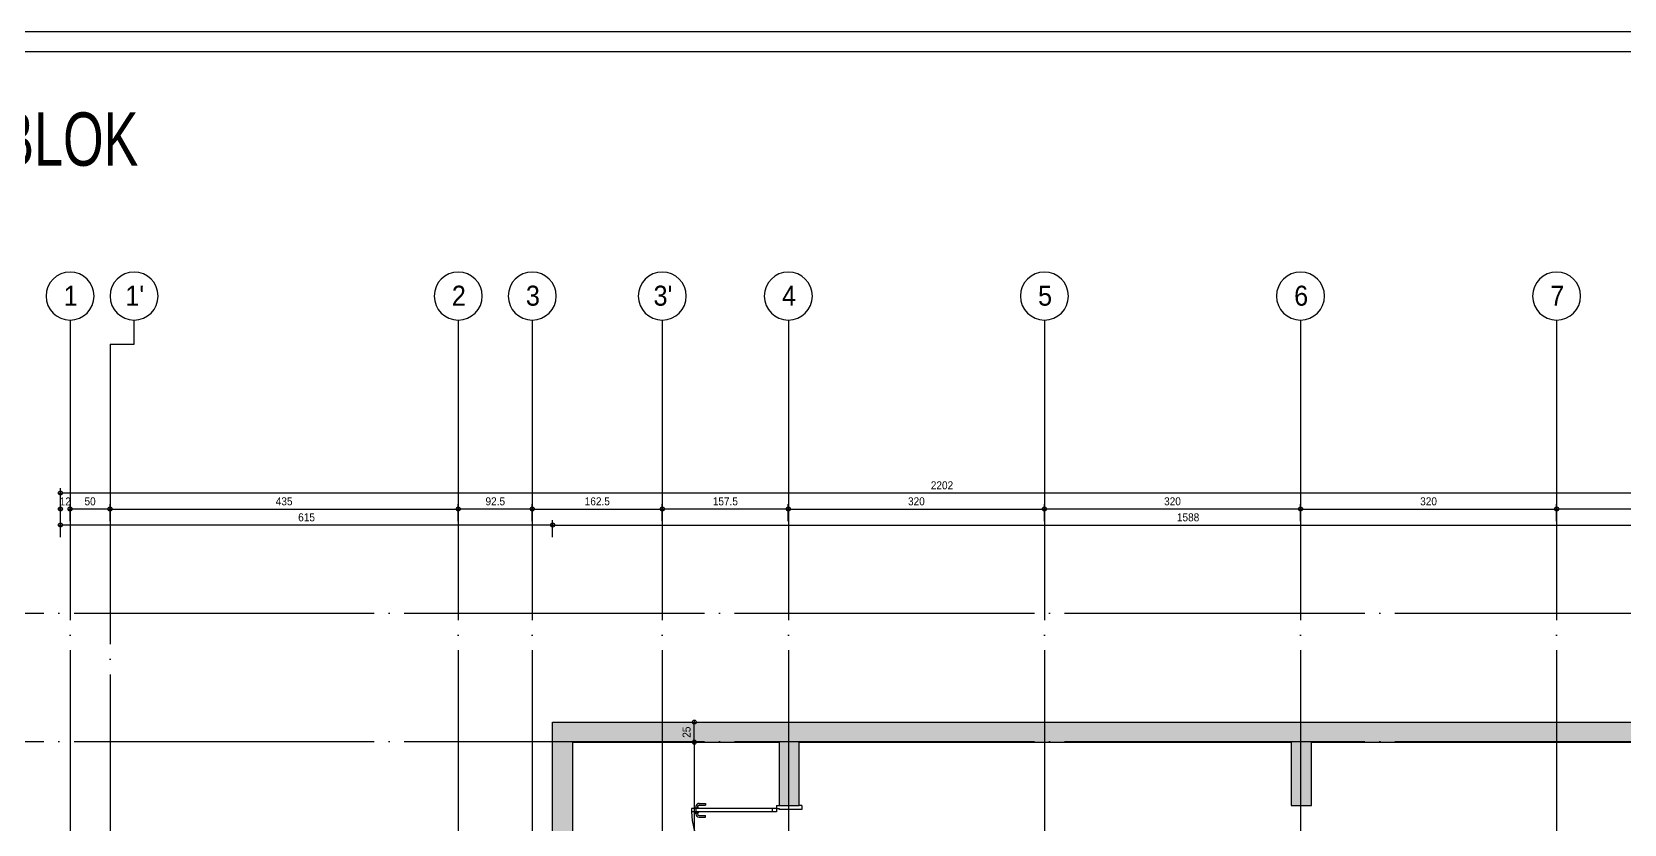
# Model space of a CAD drawing. Extents: x 460786 to 545292, y 30998 to 41694.
# Drawn here: x 462537 to 464527, y 40704 to 41694 of the extents above; entities that cross this region are included whole.
import ezdxf
from ezdxf.enums import TextEntityAlignment as Align

# ---------------------------------------------------------------- set-up
doc = ezdxf.new("R2010")
doc.units = 0
doc.header["$LTSCALE"] = 50
doc.header["$MEASUREMENT"] = 0
doc.header["$PDMODE"] = 35
doc.linetypes.add('DASHDOT', pattern=[5.5, 5, -0.25, 0, -0.25])
doc.layers.get('0').update_dxf_attribs({"linetype": 'CONTINUOUS'})
doc.layers.get('Defpoints').update_dxf_attribs({"linetype": 'CONTINUOUS'})
for name, color, linetype in [('A-Aks Balonu', 2, 'CONTINUOUS'), ('A-Aks Dikey', 12, 'DASHDOT'), ('A-Aks Yatay', 12, 'DASHDOT'), ('A-Betonarme', 6, 'CONTINUOUS'), ('A-Kapı', 2, 'CONTINUOUS'), ('A-Lejant', 23, 'CONTINUOUS'), ('A-Olcu DIS Yatay', 8, 'CONTINUOUS'), ('A-Olcu Ic Dikey', 8, 'CONTINUOUS'), ('A-Poz-Kapı', 4, 'CONTINUOUS'), ('A-Tarama 1', 9, 'CONTINUOUS'), ('A-Yazı 1', 200, 'CONTINUOUS')]:
    doc.layers.add(name, color=color, linetype=linetype)
doc.styles.get("Standard").update_dxf_attribs({"font": 'arial.ttf', "width": 0.9})
doc.dimstyles.new('EXIT', dxfattribs={"dimscale": 50, "dimtxt": 0.23, "dimasz": 0.03, "dimexe": 0.125, "dimexo": 0.5, "dimgap": 0.09, "dimtad": 1, "dimzin": 1, "dimdsep": 46, "dimtxsty": 'Standard', "dimblk": 'TICK', "dimcen": 0.2, "dimadec": 0, "dimazin": 0, "dimtfac": 1, "dimtix": 1, "dimtofl": 0, "dimtmove": 2, "dimatfit": 3, "dimldrblk": 'TICK', "dimfxl": 1, "dimtolj": 1, "dimtzin": 1, "dimarcsym": 0})

# ---------------------------------------------------------------- blocks, each defined once
blk = doc.blocks.new('aks')
blk.add_circle((-0.8, 38.6), 60)
at = {"width": 0.9}
blk.add_attdef('AKSNO', text='', height=50, dxfattribs=at).set_placement((-0.8, 38.6), align=Align.MIDDLE_CENTER)
blk = doc.blocks.new('kapı L 220p 25')
at = {"ltscale": 20}
for p, q in [((-2.5, 99.9), (-2.5, 91.9)), ((-0.5, 99.9), (-0.5, 91.9)), ((1.5, 103.9), (3.2, 103.9)), ((1.5, 101.9), (3.2, 101.9)), ((3.2, 105.4), (4, 105.4)), ((3.2, 105.4), (3.2, 100.4)), ((3.2, 100.4), (4, 100.4)), ((3.2, 100.4), (4, 100.4)), ((4, 109.4), (8.2, 109.4)), ((4, 3.5), (4, 109.4)), ((4, 104.2), (8.2, 104.2)), ((8.2, 3.5), (8.2, 109.4)), ((9, 105.4), (8.2, 105.4)), ((9, 100.4), (8.2, 100.4)), ((9, 105.4), (9, 100.4)), ((10.7, 103.9), (9, 103.9)), ((10.7, 101.9), (9, 101.9)), ((12.7, 99.9), (12.7, 91.9)), ((14.7, 99.9), (14.7, 91.9)), ((205.3, 99.9), (205.3, 91.9)), ((207.3, 99.9), (207.3, 91.9)), ((209.3, 103.9), (211, 103.9)), ((209.3, 101.9), (211, 101.9)), ((211, 105.4), (211.8, 105.4)), ((211, 105.4), (211, 100.4)), ((211, 100.4), (211.8, 100.4)), ((216, 109.4), (211.8, 109.4)), ((211.8, 3.5), (211.8, 109.4)), ((216, 104.2), (211.8, 104.2)), ((216, 3.5), (216, 109.4)), ((216.8, 105.4), (216, 105.4)), ((216.8, 100.4), (216, 100.4)), ((216.8, 100.4), (216, 100.4)), ((216.8, 105.4), (216.8, 100.4)), ((218.5, 103.9), (216.8, 103.9)), ((218.5, 101.9), (216.8, 101.9)), ((220.5, 99.9), (220.5, 91.9)), ((222.5, 99.9), (222.5, 91.9)), ((-2.5, 91.9), (-0.5, 91.9)), ((14.7, 91.9), (12.7, 91.9)), ((205.3, 91.9), (207.3, 91.9)), ((222.5, 91.9), (220.5, 91.9)), ((0, 3.5), (4, 3.5)), ((0, 3.5), (0, 0)), ((4, 8.7), (8.2, 8.7)), ((4, 3.5), (8.2, 3.5)), ((4, 3.5), (4, 0)), ((216, 8.7), (211.8, 8.7)), ((216, 3.5), (211.8, 3.5)), ((215, -28.5), (215, 0)), ((216, 0), (215, 0)), ((220, 3.5), (216, 3.5)), ((216, 3.5), (216, 0)), ((220, 3.5), (220, 0)), ((4, 0), (5, 0)), ((5, -28.5), (5, 0)), ((0, -28.5), (0, -25)), ((0, -28.5), (5, -28.5)), ((220, -28.5), (215, -28.5)), ((220, -28.5), (220, -25))]:
    blk.add_line(p, q, dxfattribs=at)
for centre, radius, start, end in [((1.5, 99.9), 4, 90, 180), ((1.5, 99.9), 2, 90, 180), ((10.7, 99.9), 4, 0, 90), ((10.7, 99.9), 2, 0, 90), ((209.3, 99.9), 4, 90, 180), ((209.3, 99.9), 2, 90, 180), ((218.5, 99.9), 4, 0, 90), ((218.5, 99.9), 2, 0, 90)]:
    blk.add_arc(centre, radius, start, end, dxfattribs=at)
for centre, start, end in [((4, 3.5), 0, 87.7292), ((216, 3.5), 92.2708, 180)]:
    blk.add_arc(centre, 106, start, end)
at = {"layer": 'A-Poz-Kapı', "width": 0.8}
blk.add_attdef('POZNO', (31, -22.6), '', height=12.5, rotation=90, dxfattribs=at)
blk = doc.blocks.new('TICK', base_point=(53.7, 38.1))
blk.add_line((55.4, 38.1), (52, 38.1))
blk.add_circle((53.7, 38.1), 1.67)
blk = doc.blocks.new('*D28')
at = {"layer": 'A-Olcu DIS Yatay', "color": 0, "lineweight": -2, "transparency": 16777216}
for p, q in [((462585.1, 41082.7), (462585.1, 41103.9)), ((462633.6, 41097.7), (462586.6, 41097.7)), ((462635.1, 41082.7), (462635.1, 41103.9))]:
    blk.add_line(p, q, dxfattribs=at)
at = {"layer": 'Defpoints', "color": 0, "transparency": 16777216}
for p in [(462585.1, 41097.7), (462585.1, 41057.7), (462635.1, 41057.7)]:
    blk.add_point(p, dxfattribs=at)
at = {"layer": 'A-Olcu DIS Yatay', "color": 0, "lineweight": -2, "transparency": 16777216, "xscale": 1.5, "yscale": 1.5, "zscale": 1.5}
for p, rotation in [((462585.1, 41097.7), 180.0000000000167), ((462635.1, 41097.7), 1.670663607455936e-11)]:
    blk.add_blockref('TICK', p, dxfattribs=dict(at, rotation=rotation))
at = {"layer": 'A-Olcu DIS Yatay', "color": 0, "transparency": 16777216, "insert": (462610.1, 41107.3), "char_height": 10, "attachment_point": 5}
blk.add_mtext('\\A1;50', dxfattribs=at)
blk = doc.blocks.new('*D29')
at = {"layer": 'A-Olcu DIS Yatay', "color": 0, "lineweight": -2, "transparency": 16777216}
for p, q in [((462635.1, 41082.7), (462635.1, 41103.9)), ((462636.6, 41097.7), (463068.6, 41097.7)), ((463070.1, 41082.7), (463070.1, 41103.9))]:
    blk.add_line(p, q, dxfattribs=at)
at = {"layer": 'Defpoints', "color": 0, "transparency": 16777216}
for p in [(463070.1, 41097.7), (462635.1, 41057.7), (463070.1, 41057.7)]:
    blk.add_point(p, dxfattribs=at)
at = {"layer": 'A-Olcu DIS Yatay', "color": 0, "lineweight": -2, "transparency": 16777216, "xscale": 1.5, "yscale": 1.5, "zscale": 1.5, "rotation": 180}
blk.add_blockref('TICK', (462635.1, 41097.7), dxfattribs=at)
at = {"layer": 'A-Olcu DIS Yatay', "color": 0, "lineweight": -2, "transparency": 16777216, "xscale": 1.5, "yscale": 1.5, "zscale": 1.5}
blk.add_blockref('TICK', (463070.1, 41097.7), dxfattribs=at)
at = {"layer": 'A-Olcu DIS Yatay', "color": 0, "transparency": 16777216, "insert": (462852.6, 41107.3), "char_height": 10, "attachment_point": 5}
blk.add_mtext('\\A1;435', dxfattribs=at)
blk = doc.blocks.new('*D30')
at = {"layer": 'A-Olcu DIS Yatay', "color": 0, "lineweight": -2, "transparency": 16777216}
for p, q in [((463070.1, 41082.7), (463070.1, 41103.9)), ((463161.1, 41097.7), (463071.6, 41097.7)), ((463162.6, 41082.7), (463162.6, 41103.9))]:
    blk.add_line(p, q, dxfattribs=at)
at = {"layer": 'Defpoints', "color": 0, "transparency": 16777216}
for p in [(463070.1, 41097.7), (463070.1, 41057.7), (463162.6, 41057.7)]:
    blk.add_point(p, dxfattribs=at)
at = {"layer": 'A-Olcu DIS Yatay', "color": 0, "lineweight": -2, "transparency": 16777216, "xscale": 1.5, "yscale": 1.5, "zscale": 1.5, "rotation": 180}
blk.add_blockref('TICK', (463070.1, 41097.7), dxfattribs=at)
at = {"layer": 'A-Olcu DIS Yatay', "color": 0, "lineweight": -2, "transparency": 16777216, "xscale": 1.5, "yscale": 1.5, "zscale": 1.5}
blk.add_blockref('TICK', (463162.6, 41097.7), dxfattribs=at)
at = {"layer": 'A-Olcu DIS Yatay', "color": 0, "transparency": 16777216, "insert": (463116.4, 41107.3), "char_height": 10, "attachment_point": 5}
blk.add_mtext('\\A1;92.5', dxfattribs=at)
blk = doc.blocks.new('*D31')
at = {"layer": 'A-Olcu DIS Yatay', "color": 0, "lineweight": -2, "transparency": 16777216}
for p, q in [((463162.6, 41082.7), (463162.6, 41103.9)), ((463164.1, 41097.7), (463323.6, 41097.7)), ((463325.1, 41082.7), (463325.1, 41103.9))]:
    blk.add_line(p, q, dxfattribs=at)
at = {"layer": 'Defpoints', "color": 0, "transparency": 16777216}
for p in [(463325.1, 41097.7), (463162.6, 41057.7), (463325.1, 41057.7)]:
    blk.add_point(p, dxfattribs=at)
at = {"layer": 'A-Olcu DIS Yatay', "color": 0, "lineweight": -2, "transparency": 16777216, "xscale": 1.5, "yscale": 1.5, "zscale": 1.5, "rotation": 180}
blk.add_blockref('TICK', (463162.6, 41097.7), dxfattribs=at)
at = {"layer": 'A-Olcu DIS Yatay', "color": 0, "lineweight": -2, "transparency": 16777216, "xscale": 1.5, "yscale": 1.5, "zscale": 1.5}
blk.add_blockref('TICK', (463325.1, 41097.7), dxfattribs=at)
at = {"layer": 'A-Olcu DIS Yatay', "color": 0, "transparency": 16777216, "insert": (463243.9, 41107.3), "char_height": 10, "attachment_point": 5}
blk.add_mtext('\\A1;162.5', dxfattribs=at)
blk = doc.blocks.new('*D32')
at = {"layer": 'A-Olcu DIS Yatay', "color": 0, "lineweight": -2, "transparency": 16777216}
for p, q in [((463325.1, 41082.7), (463325.1, 41103.9)), ((463481.1, 41097.7), (463326.6, 41097.7)), ((463482.6, 41082.7), (463482.6, 41103.9))]:
    blk.add_line(p, q, dxfattribs=at)
at = {"layer": 'Defpoints', "color": 0, "transparency": 16777216}
for p in [(463325.1, 41097.7), (463325.1, 41057.7), (463482.6, 41057.7)]:
    blk.add_point(p, dxfattribs=at)
at = {"layer": 'A-Olcu DIS Yatay', "color": 0, "lineweight": -2, "transparency": 16777216, "xscale": 1.5, "yscale": 1.5, "zscale": 1.5, "rotation": 180}
blk.add_blockref('TICK', (463325.1, 41097.7), dxfattribs=at)
at = {"layer": 'A-Olcu DIS Yatay', "color": 0, "lineweight": -2, "transparency": 16777216, "xscale": 1.5, "yscale": 1.5, "zscale": 1.5}
blk.add_blockref('TICK', (463482.6, 41097.7), dxfattribs=at)
at = {"layer": 'A-Olcu DIS Yatay', "color": 0, "transparency": 16777216, "insert": (463403.9, 41107.3), "char_height": 10, "attachment_point": 5}
blk.add_mtext('\\A1;157.5', dxfattribs=at)
blk = doc.blocks.new('*D33')
at = {"layer": 'A-Olcu DIS Yatay', "color": 0, "lineweight": -2, "transparency": 16777216}
for p, q in [((463482.6, 41082.7), (463482.6, 41103.9)), ((463484.1, 41097.7), (463801.1, 41097.7)), ((463802.6, 41082.7), (463802.6, 41103.9))]:
    blk.add_line(p, q, dxfattribs=at)
at = {"layer": 'Defpoints', "color": 0, "transparency": 16777216}
for p in [(463802.6, 41097.7), (463482.6, 41057.7), (463802.6, 41057.7)]:
    blk.add_point(p, dxfattribs=at)
at = {"layer": 'A-Olcu DIS Yatay', "color": 0, "lineweight": -2, "transparency": 16777216, "xscale": 1.5, "yscale": 1.5, "zscale": 1.5, "rotation": 180}
blk.add_blockref('TICK', (463482.6, 41097.7), dxfattribs=at)
at = {"layer": 'A-Olcu DIS Yatay', "color": 0, "lineweight": -2, "transparency": 16777216, "xscale": 1.5, "yscale": 1.5, "zscale": 1.5}
blk.add_blockref('TICK', (463802.6, 41097.7), dxfattribs=at)
at = {"layer": 'A-Olcu DIS Yatay', "color": 0, "transparency": 16777216, "insert": (463642.6, 41107.3), "char_height": 10, "attachment_point": 5}
blk.add_mtext('\\A1;320', dxfattribs=at)
blk = doc.blocks.new('*D34')
at = {"layer": 'A-Olcu DIS Yatay', "color": 0, "lineweight": -2, "transparency": 16777216}
for p, q in [((463802.6, 41082.7), (463802.6, 41103.9)), ((464121.1, 41097.7), (463804.1, 41097.7)), ((464122.6, 41082.7), (464122.6, 41103.9))]:
    blk.add_line(p, q, dxfattribs=at)
at = {"layer": 'Defpoints', "color": 0, "transparency": 16777216}
for p in [(463802.6, 41097.7), (463802.6, 41057.7), (464122.6, 41057.7)]:
    blk.add_point(p, dxfattribs=at)
at = {"layer": 'A-Olcu DIS Yatay', "color": 0, "lineweight": -2, "transparency": 16777216, "xscale": 1.5, "yscale": 1.5, "zscale": 1.5}
for p, rotation in [((463802.6, 41097.7), 180.0000000000013), ((464122.6, 41097.7), 1.358912982141192e-12)]:
    blk.add_blockref('TICK', p, dxfattribs=dict(at, rotation=rotation))
at = {"layer": 'A-Olcu DIS Yatay', "color": 0, "transparency": 16777216, "insert": (463962.6, 41107.3), "char_height": 10, "attachment_point": 5}
blk.add_mtext('\\A1;320', dxfattribs=at)
blk = doc.blocks.new('*D35')
at = {"layer": 'A-Olcu DIS Yatay', "color": 0, "lineweight": -2, "transparency": 16777216}
for p, q in [((464122.6, 41082.7), (464122.6, 41103.9)), ((464124.1, 41097.7), (464441.1, 41097.7)), ((464442.6, 41082.7), (464442.6, 41103.9))]:
    blk.add_line(p, q, dxfattribs=at)
at = {"layer": 'Defpoints', "color": 0, "transparency": 16777216}
for p in [(464442.6, 41097.7), (464122.6, 41057.7), (464442.6, 41057.7)]:
    blk.add_point(p, dxfattribs=at)
at = {"layer": 'A-Olcu DIS Yatay', "color": 0, "lineweight": -2, "transparency": 16777216, "xscale": 1.5, "yscale": 1.5, "zscale": 1.5, "rotation": 180}
blk.add_blockref('TICK', (464122.6, 41097.7), dxfattribs=at)
at = {"layer": 'A-Olcu DIS Yatay', "color": 0, "lineweight": -2, "transparency": 16777216, "xscale": 1.5, "yscale": 1.5, "zscale": 1.5}
blk.add_blockref('TICK', (464442.6, 41097.7), dxfattribs=at)
at = {"layer": 'A-Olcu DIS Yatay', "color": 0, "transparency": 16777216, "insert": (464282.6, 41107.3), "char_height": 10, "attachment_point": 5}
blk.add_mtext('\\A1;320', dxfattribs=at)
blk = doc.blocks.new('*D36')
at = {"layer": 'A-Olcu DIS Yatay', "color": 0, "lineweight": -2, "transparency": 16777216}
for p, q in [((464442.6, 41082.7), (464442.6, 41103.9)), ((464761.1, 41097.7), (464444.1, 41097.7)), ((464762.6, 41082.7), (464762.6, 41103.9))]:
    blk.add_line(p, q, dxfattribs=at)
at = {"layer": 'Defpoints', "color": 0, "transparency": 16777216}
for p in [(464442.6, 41097.7), (464442.6, 41057.7), (464762.6, 41057.7)]:
    blk.add_point(p, dxfattribs=at)
at = {"layer": 'A-Olcu DIS Yatay', "color": 0, "lineweight": -2, "transparency": 16777216, "xscale": 1.5, "yscale": 1.5, "zscale": 1.5}
for p, rotation in [((464442.6, 41097.7), 180.0000000000013), ((464762.6, 41097.7), 1.358912982141192e-12)]:
    blk.add_blockref('TICK', p, dxfattribs=dict(at, rotation=rotation))
at = {"layer": 'A-Olcu DIS Yatay', "color": 0, "transparency": 16777216, "insert": (464602.6, 41107.3), "char_height": 10, "attachment_point": 5}
blk.add_mtext('\\A1;320', dxfattribs=at)
blk = doc.blocks.new('*D38')
at = {"layer": 'A-Olcu DIS Yatay', "color": 0, "lineweight": -2, "transparency": 16777216}
for p, q in [((462573.1, 41062.7), (462573.1, 41083.9)), ((463186.6, 41077.7), (462574.6, 41077.7)), ((463188.1, 41062.7), (463188.1, 41083.9))]:
    blk.add_line(p, q, dxfattribs=at)
at = {"layer": 'Defpoints', "color": 0, "transparency": 16777216}
for p in [(462573.1, 41077.7), (462573.1, 41037.7), (463188.1, 41037.7)]:
    blk.add_point(p, dxfattribs=at)
at = {"layer": 'A-Olcu DIS Yatay', "color": 0, "lineweight": -2, "transparency": 16777216, "xscale": 1.5, "yscale": 1.5, "zscale": 1.5}
for p, rotation in [((462573.1, 41077.7), 179.9999999999993), ((463188.1, 41077.7), 359.9999999999994)]:
    blk.add_blockref('TICK', p, dxfattribs=dict(at, rotation=rotation))
at = {"layer": 'A-Olcu DIS Yatay', "color": 0, "transparency": 16777216, "insert": (462880.6, 41087.3), "char_height": 10, "attachment_point": 5}
blk.add_mtext('\\A1;615', dxfattribs=at)
blk = doc.blocks.new('*D39')
at = {"layer": 'A-Olcu DIS Yatay', "color": 0, "lineweight": -2, "transparency": 16777216}
for p, q in [((463188.1, 41062.7), (463188.1, 41083.9)), ((463189.6, 41077.7), (464774.6, 41077.7)), ((464776.1, 41062.7), (464776.1, 41083.9))]:
    blk.add_line(p, q, dxfattribs=at)
at = {"layer": 'Defpoints', "color": 0, "transparency": 16777216}
for p in [(464776.1, 41077.7), (463188.1, 41037.7), (464776.1, 41037.7)]:
    blk.add_point(p, dxfattribs=at)
at = {"layer": 'A-Olcu DIS Yatay', "color": 0, "lineweight": -2, "transparency": 16777216, "xscale": 1.5, "yscale": 1.5, "zscale": 1.5, "rotation": 180}
blk.add_blockref('TICK', (463188.1, 41077.7), dxfattribs=at)
at = {"layer": 'A-Olcu DIS Yatay', "color": 0, "lineweight": -2, "transparency": 16777216, "xscale": 1.5, "yscale": 1.5, "zscale": 1.5}
blk.add_blockref('TICK', (464776.1, 41077.7), dxfattribs=at)
at = {"layer": 'A-Olcu DIS Yatay', "color": 0, "transparency": 16777216, "insert": (463982.1, 41087.3), "char_height": 10, "attachment_point": 5}
blk.add_mtext('\\A1;1588', dxfattribs=at)
blk = doc.blocks.new('*D40')
at = {"layer": 'A-Olcu DIS Yatay', "color": 0, "lineweight": -2, "transparency": 16777216}
for p, q in [((462573.1, 41102.7), (462573.1, 41123.9)), ((464774.6, 41117.7), (462574.6, 41117.7)), ((464776.1, 41102.7), (464776.1, 41123.9))]:
    blk.add_line(p, q, dxfattribs=at)
at = {"layer": 'Defpoints', "color": 0, "transparency": 16777216}
for p in [(462573.1, 41117.7), (462573.1, 41077.7), (464776.1, 41077.7)]:
    blk.add_point(p, dxfattribs=at)
at = {"layer": 'A-Olcu DIS Yatay', "color": 0, "lineweight": -2, "transparency": 16777216, "xscale": 1.5, "yscale": 1.5, "zscale": 1.5}
for p, rotation in [((462573.1, 41117.7), 180.0000000000013), ((464776.1, 41117.7), 1.358912982141192e-12)]:
    blk.add_blockref('TICK', p, dxfattribs=dict(at, rotation=rotation))
at = {"layer": 'A-Olcu DIS Yatay', "color": 0, "transparency": 16777216, "insert": (463674.6, 41127.3), "char_height": 10, "attachment_point": 5}
blk.add_mtext('\\A1;{\\fArial TUR|b0|i0|c162|p34;2202}', dxfattribs=at)
blk = doc.blocks.new('*D41')
at = {"layer": 'A-Olcu DIS Yatay', "color": 0, "lineweight": -2, "transparency": 16777216}
for p, q in [((462571.6, 41097.7), (462570.1, 41097.7)), ((462573.1, 41082.7), (462573.1, 41103.9)), ((462585.1, 41082.7), (462585.1, 41103.9)), ((462586.6, 41097.7), (462588.1, 41097.7))]:
    blk.add_line(p, q, dxfattribs=at)
at = {"layer": 'Defpoints', "color": 0, "transparency": 16777216}
for p in [(462585.1, 41097.7), (462573.1, 41057.7), (462585.1, 41057.7)]:
    blk.add_point(p, dxfattribs=at)
at = {"layer": 'A-Olcu DIS Yatay', "color": 0, "lineweight": -2, "transparency": 16777216, "xscale": 1.5, "yscale": 1.5, "zscale": 1.5}
blk.add_blockref('TICK', (462573.1, 41097.7), dxfattribs=at)
at = {"layer": 'A-Olcu DIS Yatay', "color": 0, "lineweight": -2, "transparency": 16777216, "xscale": 1.5, "yscale": 1.5, "zscale": 1.5, "rotation": 180}
blk.add_blockref('TICK', (462585.1, 41097.7), dxfattribs=at)
at = {"layer": 'A-Olcu DIS Yatay', "color": 0, "transparency": 16777216, "insert": (462579.1, 41107.2), "char_height": 10, "attachment_point": 5}
blk.add_mtext('\\A1;12', dxfattribs=at)
blk = doc.blocks.new('*D669')
at = {"layer": 'A-Olcu Ic Dikey', "color": 0, "lineweight": -2, "transparency": 16777216}
for p, q in [((463350.1194, 40806.50245), (463371.3694, 40806.50245)), ((463365.1194, 40805.00245), (463365.1194, 40398.00245)), ((463350.1194, 40396.50245), (463371.3694, 40396.50245))]:
    blk.add_line(p, q, dxfattribs=at)
at = {"layer": 'Defpoints', "color": 0, "transparency": 16777216}
for p in [(463325.1194, 40806.50245), (463325.1194, 40396.50245), (463365.1194, 40396.50245)]:
    blk.add_point(p, dxfattribs=at)
at = {"layer": 'A-Olcu Ic Dikey', "color": 0, "lineweight": -2, "transparency": 16777216, "xscale": 1.5, "yscale": 1.5, "zscale": 1.5}
for p, rotation in [((463365.1194, 40806.50245), 90), ((463365.1194, 40396.50245), 270)]:
    blk.add_blockref('TICK', p, dxfattribs=dict(at, rotation=rotation))
at = {"layer": 'A-Olcu Ic Dikey', "color": 0, "transparency": 16777216, "insert": (463355.51367, 40601.50245), "char_height": 10, "attachment_point": 5, "rotation": 90}
blk.add_mtext('\\A1;410', dxfattribs=at)
blk = doc.blocks.new('*D670')
at = {"layer": 'A-Olcu Ic Dikey', "color": 0, "lineweight": -2, "transparency": 16777216}
for p, q in [((463350.1194, 40831.50245), (463371.3694, 40831.50245)), ((463365.1194, 40808.00245), (463365.1194, 40830.00245)), ((463350.1194, 40806.50245), (463371.3694, 40806.50245))]:
    blk.add_line(p, q, dxfattribs=at)
at = {"layer": 'Defpoints', "color": 0, "transparency": 16777216}
for p in [(463325.1194, 40831.50245), (463365.1194, 40831.50245), (463325.1194, 40806.50245)]:
    blk.add_point(p, dxfattribs=at)
at = {"layer": 'A-Olcu Ic Dikey', "color": 0, "lineweight": -2, "transparency": 16777216, "xscale": 1.5, "yscale": 1.5, "zscale": 1.5}
for p, rotation in [((463365.1194, 40831.50245), 90), ((463365.1194, 40806.50245), 270)]:
    blk.add_blockref('TICK', p, dxfattribs=dict(at, rotation=rotation))
at = {"layer": 'A-Olcu Ic Dikey', "color": 0, "transparency": 16777216, "insert": (463355.51367, 40819.00245), "char_height": 10, "attachment_point": 5, "rotation": 90}
blk.add_mtext('\\A1;25', dxfattribs=at)

msp = doc.modelspace()

# ---------------------------------------------------------------- hatches: boundary and pattern name
at = {"layer": 'A-Tarama 1'}
h = msp.add_hatch(dxfattribs=at)
h.set_pattern_fill('ANSI33', color=256, scale=30, angle=180, style=0)
h.set_pattern_definition([(225, (1801.536, 0), (5.30330086, -5.30330086), []), (225, (1796.2324, 6e-16), (5.30330086, -5.30330086), [3.75, -1.875])])
h.paths.add_polyline_path([(463188.12, 40474.5), (463213.12, 40474.5), (463213.12, 40499.5), (462573.12, 40499.5), (462573.12, 40154.5), (462623.12, 40154.5), (462623.12, 38899.5), (462573.12, 38899.5), (462573.12, 38554.5), (463151.12, 38554.5), (463151.12, 38074.5), (463496.12, 38074.5), (463496.12, 38222.5), (464776.12, 38222.5), (464776.12, 40831.5), (463188.12, 40831.5), (463188.12, 40624.5), (463213.12, 40624.5), (463213.12, 40806.5), (463471.12, 40806.5), (463471.12, 40727.5), (463496.12, 40727.5), (463496.12, 40806.5), (464111.12, 40806.5), (464111.12, 40727.5), (464136.12, 40727.5), (464136.12, 40806.5), (464751.12, 40806.5), (464751.12, 40026.5), (464736.12, 40026.5), (464736.12, 40011.5), (464586.12, 40011.5), (464586.12, 39986.5), (464751.12, 39986.5), (464751.12, 39686.5), (464736.12, 39686.5), (464736.12, 39646.5), (464751.12, 39646.5), (464751.12, 39066.5), (464586.12, 39066.5), (464586.12, 39041.5), (464736.12, 39041.5), (464736.12, 39026.5), (464751.12, 39026.5), (464751.12, 38247.5), (464135.12, 38247.5), (464135.12, 38322.5), (464110.12, 38322.5), (464110.12, 38247.5), (463496.12, 38247.5), (463496.12, 38322.5), (463471.12, 38322.5), (463471.12, 38099.5), (463176.12, 38099.5), (463176.12, 38579.5), (462598.12, 38579.5), (462598.12, 38874.5), (462648.12, 38874.5), (462648.12, 39195), (462723.12, 39195), (462723.12, 39220), (462648.12, 39220), (462648.12, 39835), (462723.12, 39835), (462723.12, 39860), (462648.12, 39860), (462648.12, 40179.5), (462598.12, 40179.5), (462598.12, 40474.5)])
h.paths.add_polyline_path([(463213.12, 40599.5), (463213.12, 40624.5), (462921.12, 40624.5), (462906.12, 40599.5)], flags=17)
h.paths.add_polyline_path([(463496.12, 40371.5), (463496.12, 40507.5), (463471.12, 40507.5), (463471.12, 40396.5), (463338.12, 40396.5), (463338.12, 40499.5), (463313.12, 40499.5), (463313.12, 40371.5)], flags=17)
h.paths.add_polyline_path([(463086.12, 39835), (463086.12, 39860), (462986.12, 39860), (462986.12, 39835)], flags=17)
h.paths.add_polyline_path([(463496.12, 39891.5), (463496.12, 40011.5), (463471.12, 40011.5), (463471.12, 39686.5), (463456.12, 39686.5), (463456.12, 39646.5), (463831.12, 39646.5), (463831.12, 39686.5), (463816.12, 39686.5), (463816.12, 40011.5), (463791.12, 40011.5), (463791.12, 39891.5)], flags=17)
h.paths.add_polyline_path([(463791.12, 39866.5), (463791.12, 39671.5), (463496.12, 39671.5), (463496.12, 39866.5)], flags=16)
h.paths.add_polyline_path([(463496.12, 39366.5), (463496.12, 39406.5), (463456.12, 39406.5), (463456.12, 39366.5)], flags=17)
h.paths.add_polyline_path([(462986.12, 39195), (463086.12, 39195), (463086.12, 39220), (462986.12, 39220)], flags=17)
h.paths.add_polyline_path([(463816.12, 39041.5), (463816.12, 39066.5), (463471.12, 39066.5), (463471.12, 39041.5)], flags=17)
h.paths.add_polyline_path([(463471.12, 38554.5), (463496.12, 38554.5), (463496.12, 38682.5), (463471.12, 38682.5)], flags=17)
h.paths.add_polyline_path([(464110.12, 38554.5), (464135.12, 38554.5), (464135.12, 38682.5), (464110.12, 38682.5)], flags=17)
h.paths.add_polyline_path([(464819.12, 38739), (464819.12, 38746.5), (464786.12, 38746.5), (464786.12, 38706.5), (464819.12, 38706.5), (464819.12, 38714), (464886.12, 38714), (464886.12, 38739)])
h.paths.add_polyline_path([(464819.12, 39059), (464819.12, 39066.5), (464811.12, 39066.5), (464811.12, 39666.5), (464819.12, 39666.5), (464819.12, 39706.5), (464811.12, 39706.5), (464811.12, 39847.5), (464786.12, 39847.5), (464786.12, 39706.5), (464786.12, 39666.5), (464786.12, 39066.5), (464786.12, 39026.5), (464819.12, 39026.5), (464819.12, 39034), (464886.12, 39034), (464886.12, 39059)])
h.paths.add_polyline_path([(464144.12, 39366.5), (464144.12, 39406.5), (464104.12, 39406.5), (464104.12, 39366.5)], flags=17)
h.paths.add_polyline_path([(463831.12, 39366.5), (463831.12, 39406.5), (463791.12, 39406.5), (463791.12, 39366.5)], flags=17)
h.paths.add_polyline_path([(464104.12, 39081.5), (464104.12, 39041.5), (464144.12, 39041.5), (464144.12, 39081.5)], flags=17)
h.paths.add_polyline_path([(464144.12, 39646.5), (464144.12, 39686.5), (464104.12, 39686.5), (464104.12, 39646.5)], flags=17)
h.paths.add_polyline_path([(464144.12, 40011.5), (464104.12, 40011.5), (464104.12, 39971.5), (464144.12, 39971.5)], flags=17)
h.paths.add_polyline_path([(464111.12, 40371.5), (464136.12, 40371.5), (464136.12, 40495.5), (464111.12, 40495.5)], flags=17)

# ---------------------------------------------------------------- linework, layer by layer
at = {"layer": 'A-Aks Dikey', "ltscale": 1.5}
for p, q in [((462585.12, 41333.83), (462585.12, 37667.36)), ((462665.12, 41303.83), (462665.12, 41333.83)), ((463070.12, 41333.83), (463070.12, 37667.36)), ((463070.12, 41333.83), (463070.12, 37667.36)), ((463162.62, 41333.83), (463162.62, 37667.36)), ((463325.12, 41333.83), (463325.12, 37667.36)), ((463482.62, 41333.83), (463482.62, 37667.36)), ((463802.62, 41333.83), (463802.62, 37667.36)), ((464122.62, 41333.83), (464122.62, 37667.36)), ((464442.62, 41333.83), (464442.62, 37667.36)), ((462635.12, 41303.83), (462635.12, 37697.36)), ((462635.12, 41303.83), (462665.12, 41303.83))]:
    msp.add_line(p, q, dxfattribs=at)
at = {"layer": 'A-Aks Yatay', "ltscale": 1.5}
for p, q in [((462177.44, 40967.5), (465186.84, 40967.5)), ((462177.44, 40807.5), (465186.84, 40807.5))]:
    msp.add_line(p, q, dxfattribs=at)
at = {"layer": 'A-Betonarme'}
for p, q in [((463188.12, 40624.5), (463188.12, 40831.5)), ((463188.12, 40831.5), (464776.12, 40831.5)), ((463213.12, 40624.5), (463213.12, 40806.5)), ((463213.12, 40806.5), (463471.12, 40806.5)), ((463471.12, 40806.5), (463471.12, 40727.5)), ((463496.12, 40727.5), (463496.12, 40806.5)), ((463496.12, 40806.5), (464111.12, 40806.5)), ((464111.12, 40806.5), (464111.12, 40727.5)), ((464136.12, 40727.5), (464136.12, 40806.5)), ((464136.12, 40806.5), (464751.12, 40806.5)), ((463471.12, 40727.5), (463496.12, 40727.5)), ((464111.12, 40727.5), (464136.12, 40727.5))]:
    msp.add_line(p, q, dxfattribs=at)
at = {"layer": 'A-Lejant'}
msp.add_lwpolyline([(460786.15, 41693.81), (460786.15, 37193.81), (545291.84, 37193.81), (545291.84, 41693.81), (460786.15, 41693.81)], dxfattribs=at)
msp.add_lwpolyline([(460811.15, 41668.81), (460811.15, 37218.81), (545266.84, 37218.81), (545266.84, 41668.81)], close=True, dxfattribs=at)

# ---------------------------------------------------------------- block references
at = {"layer": 'A-Aks Balonu'}
ref = msp.add_blockref('aks', (462584.7, 41344.51), dxfattribs=dict(at, xscale=-0.5, yscale=0.5, zscale=0.5))
ref.add_attrib('AKSNO', '1', dxfattribs={"layer": '0', "height": 25, "width": 0.9}).set_placement((462585.92, 41364.26), align=Align.MIDDLE_CENTER)
ref = msp.add_blockref('aks', (462664.7, 41344.51), dxfattribs=dict(at, xscale=-0.5, yscale=0.5, zscale=0.5))
ref.add_attrib('AKSNO', "1'", dxfattribs={"layer": '0', "height": 25, "width": 0.9}).set_placement((462665.92, 41364.26), align=Align.MIDDLE_CENTER)
ref = msp.add_blockref('aks', (463069.7, 41344.51), dxfattribs=dict(at, xscale=-0.5, yscale=0.5, zscale=0.5))
ref.add_attrib('AKSNO', '2', dxfattribs={"layer": '0', "height": 25, "width": 0.9}).set_placement((463070.92, 41364.26), align=Align.MIDDLE_CENTER)
ref = msp.add_blockref('aks', (463162.2, 41344.51), dxfattribs=dict(at, xscale=-0.5, yscale=0.5, zscale=0.5))
ref.add_attrib('AKSNO', '3', dxfattribs={"layer": '0', "height": 25, "width": 0.9}).set_placement((463163.42, 41364.26), align=Align.MIDDLE_CENTER)
ref = msp.add_blockref('aks', (463324.7, 41344.51), dxfattribs=dict(at, xscale=-0.5, yscale=0.5, zscale=0.5))
ref.add_attrib('AKSNO', "3'", dxfattribs={"layer": '0', "height": 25, "width": 0.9}).set_placement((463325.92, 41364.26), align=Align.MIDDLE_CENTER)
ref = msp.add_blockref('aks', (463482.2, 41344.51), dxfattribs=dict(at, xscale=-0.5, yscale=0.5, zscale=0.5))
ref.add_attrib('AKSNO', '4', dxfattribs={"layer": '0', "height": 25, "width": 0.9}).set_placement((463483.42, 41364.26), align=Align.MIDDLE_CENTER)
ref = msp.add_blockref('aks', (463802.2, 41344.51), dxfattribs=dict(at, xscale=-0.5, yscale=0.5, zscale=0.5))
ref.add_attrib('AKSNO', '5', dxfattribs={"layer": '0', "height": 25, "width": 0.9}).set_placement((463803.42, 41364.26), align=Align.MIDDLE_CENTER)
ref = msp.add_blockref('aks', (464122.2, 41344.51), dxfattribs=dict(at, xscale=-0.5, yscale=0.5, zscale=0.5))
ref.add_attrib('AKSNO', '6', dxfattribs={"layer": '0', "height": 25, "width": 0.9}).set_placement((464123.42, 41364.26), align=Align.MIDDLE_CENTER)
ref = msp.add_blockref('aks', (464442.2, 41344.51), dxfattribs=dict(at, xscale=-0.5, yscale=0.5, zscale=0.5))
ref.add_attrib('AKSNO', '7', dxfattribs={"layer": '0', "height": 25, "width": 0.9}).set_placement((464443.42, 41364.26), align=Align.MIDDLE_CENTER)
at = {"layer": 'A-Kapı'}
ref = msp.add_blockref('kapı L 220p 25', (463471.12, 40507.5), dxfattribs=dict(at, rotation=90))
ref.add_attrib('POZNO', 'AK3 220/220', (463493.73, 40530.86), dxfattribs={"layer": 'A-Poz-Kapı', "height": 12.5, "rotation": 180, "width": 0.8})

# ---------------------------------------------------------------- texts
at = {"layer": 'A-Yazı 1', "width": 0.7}
msp.add_text('A BLOK', height=66.667, dxfattribs=at).set_placement((462435.01, 41526.52))

# ---------------------------------------------------------------- dimensions: what is measured, and where the dimension line sits
at = {"layer": 'A-Olcu DIS Yatay'}
dim = msp.add_aligned_dim(p1=(464776.12, 41077.68), p2=(462573.12, 41077.68), distance=-40, text='{\\fArial TUR|b0|i0|c162|p34;2202}', dimstyle='EXIT', override={"dimtxt": 0.2, "dimdec": 1, "dimzin": 9, "dimtdec": 1}, dxfattribs=at)
dim.commit()
dim.dimension.update_dxf_attribs({"geometry": '*D40', "text_midpoint": (463674.62, 41127.29)})
for p1, p2, distance, picture, middle in [((462573.12, 41057.68), (462585.12, 41057.68), 40, '*D41', (462579.12, 41107.2)), ((462635.12, 41057.68), (462585.12, 41057.68), -40, '*D28', (462610.12, 41107.29)), ((462635.12, 41057.68), (463070.12, 41057.68), 40, '*D29', (462852.62, 41107.29)), ((463162.62, 41057.68), (463070.12, 41057.68), -40, '*D30', (463116.37, 41107.29)), ((463162.62, 41057.68), (463325.12, 41057.68), 40, '*D31', (463243.87, 41107.29)), ((463482.62, 41057.68), (463325.12, 41057.68), -40, '*D32', (463403.87, 41107.29)), ((463482.62, 41057.68), (463802.62, 41057.68), 40, '*D33', (463642.62, 41107.29)), ((464122.62, 41057.68), (463802.62, 41057.68), -40, '*D34', (463962.62, 41107.29)), ((464122.62, 41057.68), (464442.62, 41057.68), 40, '*D35', (464282.62, 41107.29)), ((464762.62, 41057.68), (464442.62, 41057.68), -40, '*D36', (464602.62, 41107.29)), ((463188.12, 41037.68), (462573.12, 41037.68), -40, '*D38', (462880.62, 41087.29)), ((463188.12, 41037.68), (464776.12, 41037.68), 40, '*D39', (463982.12, 41087.29))]:
    dim = msp.add_aligned_dim(p1=p1, p2=p2, distance=distance, dimstyle='EXIT', override={"dimtxt": 0.2, "dimdec": 1, "dimzin": 9, "dimtdec": 1}, dxfattribs=at)
    dim.commit()
    dim.dimension.update_dxf_attribs({"geometry": picture, "text_midpoint": middle})
at = {"layer": 'A-Olcu Ic Dikey'}
for p2, distance, picture, middle in [((463325.12, 40831.5), -40, '*D670', (463355.51, 40819)), ((463325.12, 40396.5), 40, '*D669', (463355.51, 40601.5))]:
    dim = msp.add_aligned_dim(p1=(463325.12, 40806.5), p2=p2, distance=distance, dimstyle='EXIT', override={"dimtxt": 0.2, "dimdec": 1, "dimzin": 9, "dimtdec": 1}, dxfattribs=at)
    dim.commit()
    dim.dimension.update_dxf_attribs({"geometry": picture, "text_midpoint": middle})

doc.saveas('drawing.dxf')
